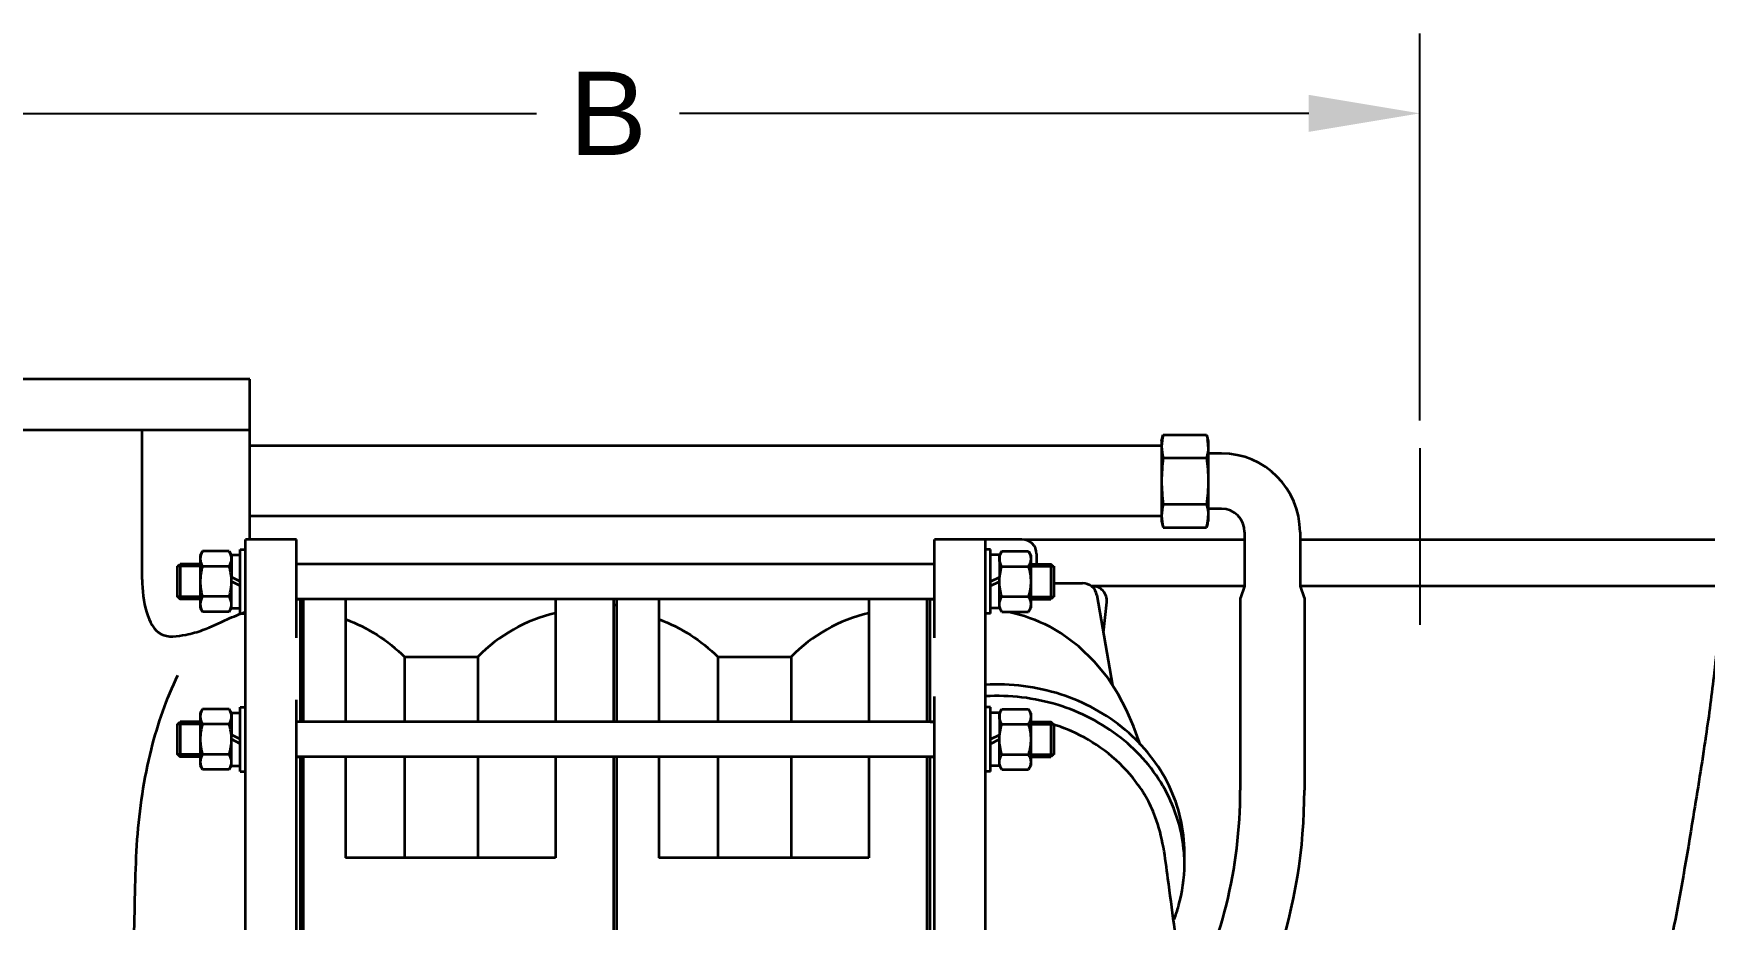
# Model space of a CAD drawing. Header units: inches. Extents: x 62 to 508, y 938 to 1278.
# Drawn here: x 203.86 to 249.01, y 1109.72 to 1133.67 of the extents above; entities that cross this region are included whole.
import ezdxf

# ---------------------------------------------------------------- set-up
doc = ezdxf.new("R2010")
doc.units = ezdxf.units.IN
doc.header["$MEASUREMENT"] = 0
doc.linetypes.add('点画线', pattern=[16, 10, -2, 2, -2])
doc.layers.add('中心线层', color=1, linetype='点画线', lineweight=18)
doc.layers.add('粗实线层', color=7, linetype='Continuous', lineweight=35)
doc.styles.get("Standard").update_dxf_attribs({"font": 'arial.ttf'})
doc.dimstyles.new('STANDARD 2 PLCS', dxfattribs={"dimtxt": 0.125, "dimasz": 0.18, "dimexe": 0.18, "dimexo": 0.0625, "dimgap": 0.09, "dimtad": 0, "dimtih": 1, "dimtoh": 1, "dimzin": 4, "dimdsep": 46, "dimtxsty": 'Standard', "dimcen": 0.09, "dimaunit": 1, "dimadec": 0, "dimazin": 1, "dimtfac": 1, "dimtofl": 0, "dimtmove": 1, "dimatfit": 3, "dimfxl": 1, "dimtolj": 1, "dimtzin": 4, "dimarcsym": 0})

# ---------------------------------------------------------------- blocks, each defined once
blk = doc.blocks.new('CF45排气机壳1#-01')
at = {"layer": '粗实线层'}
for p, q in [((4.56, 327.5), (4.79, 328.35)), ((4.79, 328.35), (10.73, 328.35)), ((10.73, 328.35), (10.96, 327.5)), ((4.56, 326.83), (-26.6, 326.83)), ((4.56, 327.5), (4.56, 316.5)), ((10.96, 327.5), (10.96, 316.5)), ((12.76, 325.8), (10.96, 325.8)), ((4.79, 325.18), (10.73, 325.18)), ((4.79, 318.82), (10.73, 318.82)), ((4.56, 317.17), (-26.6, 317.17)), ((12.76, 318.2), (10.96, 318.2)), ((4.56, 316.5), (4.79, 315.65)), ((4.79, 315.65), (10.73, 315.65)), ((10.73, 315.65), (10.96, 316.5)), ((15.96, 315), (15.96, 307.6)), ((23.56, 315), (23.56, 307.6)), ((-19.6, 303.81), (-19.6, 312.61)), ((-14.13, 314), (-14.13, 313.94)), ((15.96, 307.6), (15.38, 306)), ((23.56, 307.6), (24.14, 306)), ((-27.2, 305.81), (-26.6, 305.81)), ((15.36, 306), (15.36, 279.57)), ((15.38, 306), (15.36, 306)), ((24.16, 306), (24.14, 306)), ((24.16, 306), (24.16, 279.57)), ((-19.6, 282.16), (-19.6, 290.96)), ((-27.2, 288.96), (-26.6, 288.96)), ((-27.2, 284.16), (-26.6, 284.16))]:
    blk.add_line(p, q, dxfattribs=at)
at = {"layer": '粗实线层', "color": 7}
for p, q in [((-26.6, 300.49), (-26.6, 314)), ((-14.6, 314), (-26.6, 314)), ((-19.6, 171), (-19.6, 314)), ((-18.9, 312.61), (-19.6, 312.61)), ((-18.9, 303.81), (-18.9, 312.61)), ((-17.38, 312.37), (-17.7, 311.81)), ((-17.38, 312.37), (-13.72, 312.37)), ((-14.13, 314), (15.96, 314)), ((-13.72, 312.37), (-13.4, 311.81)), ((-12.6, 312), (-12.6, 310.61)), ((23.56, 314), (96.5, 314)), ((-17.7, 311.86), (-18.9, 311.86)), ((-17.7, 311.86), (-17.7, 308.81)), ((-17.38, 310.29), (-13.72, 310.29)), ((-13.4, 311.81), (-13.4, 304.61)), ((-13.4, 310.61), (-10.64, 310.61)), ((-10.64, 310.61), (-10.64, 305.81)), ((-10.24, 310.21), (-10.64, 310.61)), ((-10.24, 310.31), (-10.24, 306.11)), ((-18.9, 308.21), (-17.7, 308.81)), ((-18.9, 307.61), (-17.7, 308.21)), ((-17.7, 308.21), (-17.7, 308.81)), ((-17.7, 304.56), (-17.7, 308.21)), ((-10.24, 308), (-6.29, 308)), ((15.96, 307.6), (-5.1, 307.6)), ((96.5, 307.6), (23.56, 307.6)), ((-27.2, 288.96), (-27.2, 305.81)), ((-17.38, 306.14), (-13.72, 306.14)), ((-13.4, 305.81), (-10.64, 305.81)), ((-13.4, 305.81), (-10.64, 305.81)), ((-10.24, 306.21), (-10.64, 305.81)), ((-4.31, 306.34), (-2.18, 293.96)), ((-3.43, 301.18), (-2.97, 305.39)), ((-18.9, 303.81), (-19.6, 303.81)), ((-17.7, 304.56), (-18.9, 304.56)), ((-17.38, 304.06), (-17.7, 304.61)), ((-17.38, 304.06), (-13.72, 304.06)), ((-13.72, 304.06), (-13.4, 304.61)), ((-26.6, 229.77), (-26.6, 292.43)), ((-18.9, 290.96), (-19.6, 290.96)), ((-18.9, 282.16), (-18.9, 290.96)), ((-17.7, 290.21), (-18.9, 290.21)), ((-17.38, 290.72), (-17.7, 290.16)), ((-17.7, 290.21), (-17.7, 287.16)), ((-17.38, 290.72), (-13.72, 290.72)), ((-13.72, 290.72), (-13.4, 290.16)), ((-13.4, 290.16), (-13.4, 282.96)), ((-18.9, 286.56), (-17.7, 287.16)), ((-17.7, 286.56), (-17.7, 287.16)), ((-17.38, 288.64), (-13.72, 288.64)), ((-13.4, 288.96), (-10.64, 288.96)), ((-10.64, 288.96), (-10.64, 284.16)), ((-10.24, 288.56), (-10.64, 288.96)), ((-10.24, 288.66), (-10.24, 284.46)), ((-18.9, 285.96), (-17.7, 286.56)), ((-17.7, 282.91), (-17.7, 286.56)), ((-17.38, 284.48), (-13.72, 284.48)), ((-10.24, 284.56), (-10.64, 284.16)), ((-27.2, 248.96), (-27.2, 284.16)), ((-18.9, 282.16), (-19.6, 282.16)), ((-17.7, 282.91), (-18.9, 282.91)), ((-17.38, 282.41), (-17.7, 282.96)), ((-17.38, 282.41), (-13.72, 282.41)), ((-13.72, 282.41), (-13.4, 282.96)), ((-13.4, 284.16), (-10.64, 284.16)), ((-13.4, 284.16), (-10.64, 284.16)), ((7.7, 269.42), (7.7, 270.99))]:
    blk.add_line(p, q, dxfattribs=at)
at = {"layer": '粗实线层', "color": 3}
for p, q in [((-13.4, 310.31), (-10.24, 310.31)), ((-13.4, 306.11), (-10.24, 306.11)), ((-13.4, 288.66), (-10.24, 288.66)), ((-13.4, 284.46), (-10.24, 284.46))]:
    blk.add_line(p, q, dxfattribs=at)
at = {"layer": '粗实线层', "color": 7}
for points in [[(-1.4, 292.74), (-2.84, 294.98), (-4.63, 297.19), (-6.78, 299.28), (-9.25, 301.12), (-10.88, 302.07)], [(1.61, 285.84), (1.52, 286.11), (0.71, 288.35), (-0.24, 290.54), (-1.4, 292.74)]]:
    blk.add_lwpolyline(points, dxfattribs=at)
at = {"layer": '粗实线层'}
for centre, radius, start, end in [((4.99, 326.68), 5.98, 6.8691, 9.9191), ((5.65, 326.76), 5.31, 0.0594, 6.8928), ((12.76, 315), 10.8, 0, 90), ((4.99, 317.32), 5.98, 350.0798, 353.1298), ((5.65, 317.24), 5.31, 353.1061, 359.9406), ((12.76, 315), 3.2, 0, 90), ((-50.24, 279.57), 65.6, 332.2818, 0), ((-50.24, 279.57), 74.4, 323.3551, 360)]:
    blk.add_arc(centre, radius, start, end, dxfattribs=at)
at = {"layer": '粗实线层', "color": 7}
for centre, radius, start, end in [((-14.6, 312), 2, 360, 90), ((-6.29, 306), 2, 9.7669, 90), ((-4.96, 305.6), 2, 353.8472, 90), ((-13.07, 269.42), 20.77, 0.0015, 4.331)]:
    blk.add_arc(centre, radius, start, end, dxfattribs=at)
at = {"layer": '粗实线层'}
for points in [[(4.79, 328.35), (4.65, 327.83), (4.56, 327.3), (4.56, 326.76)], [(10.73, 328.35), (10.79, 328.14), (10.84, 327.93), (10.87, 327.71)], [(4.56, 326.76), (4.56, 326.23), (4.65, 325.69), (4.79, 325.18)], [(10.96, 326.76), (10.96, 326.23), (10.87, 325.69), (10.73, 325.18)], [(4.79, 325.18), (4.65, 324.12), (4.56, 323.06), (4.56, 322)], [(10.73, 325.18), (10.87, 324.12), (10.96, 323.06), (10.96, 322)], [(4.56, 322), (4.56, 320.94), (4.65, 319.88), (4.79, 318.82)], [(10.96, 322), (10.96, 320.94), (10.87, 319.88), (10.73, 318.82)], [(4.79, 318.82), (4.65, 318.31), (4.56, 317.77), (4.56, 317.24)], [(10.73, 318.82), (10.87, 318.31), (10.96, 317.77), (10.96, 317.24)], [(4.56, 317.24), (4.56, 316.7), (4.65, 316.17), (4.79, 315.65)], [(10.87, 316.29), (10.84, 316.07), (10.79, 315.86), (10.73, 315.65)]]:
    blk.add_open_spline(points, degree=3, dxfattribs=at)
at = {"layer": '粗实线层', "color": 7}
for points, knots in [([(-17.7, 311.33), (-17.7, 311.51), (-17.63, 311.88), (-17.47, 312.21), (-17.38, 312.37)], [0, 0, 0, 0, 971.952717, 2003.738151, 2003.738151, 2003.738151, 2003.738151]), ([(-13.72, 312.37), (-13.63, 312.21), (-13.47, 311.88), (-13.4, 311.51), (-13.4, 311.33)], [0, 0, 0, 0, 1024.870813, 1990.307983, 1990.307983, 1990.307983, 1990.307983]), ([(-17.38, 310.29), (-17.47, 310.46), (-17.63, 310.79), (-17.7, 311.15), (-17.7, 311.33)], [0, 0, 0, 0, 1028.530057, 1997.414276, 1997.414276, 1997.414276, 1997.414276]), ([(-17.7, 308.21), (-17.7, 308.57), (-17.64, 309.27), (-17.48, 309.95), (-17.38, 310.29)], [0, 0, 0, 0, 993.562116, 1987.539314, 1987.539314, 1987.539314, 1987.539314]), ([(-13.4, 311.33), (-13.4, 311.15), (-13.47, 310.79), (-13.63, 310.46), (-13.72, 310.29)], [0, 0, 0, 0, 962.367338, 1983.977322, 1983.977322, 1983.977322, 1983.977322]), ([(-13.72, 310.29), (-13.62, 309.95), (-13.46, 309.27), (-13.4, 308.57), (-13.4, 308.21)], [0, 0, 0, 0, 987.33478, 1974.257176, 1974.257176, 1974.257176, 1974.257176]), ([(-17.38, 306.14), (-17.48, 306.47), (-17.64, 307.16), (-17.7, 307.86), (-17.7, 308.21)], [0, 0, 0, 0, 987.560375, 1974.70828, 1974.70828, 1974.70828, 1974.70828]), ([(-13.4, 308.21), (-13.4, 307.86), (-13.46, 307.16), (-13.62, 306.47), (-13.72, 306.14)], [0, 0, 0, 0, 980.506662, 1961.422958, 1961.422958, 1961.422958, 1961.422958]), ([(-17.7, 305.1), (-17.7, 305.27), (-17.63, 305.64), (-17.47, 305.97), (-17.38, 306.14)], [0, 0, 0, 0, 953.090921, 1964.856997, 1964.856997, 1964.856997, 1964.856997]), ([(-17.38, 304.06), (-17.47, 304.22), (-17.63, 304.55), (-17.7, 304.92), (-17.7, 305.1)], [0, 0, 0, 0, 1008.509849, 1958.533317, 1958.533317, 1958.533317, 1958.533317]), ([(-13.72, 306.14), (-13.63, 305.97), (-13.47, 305.64), (-13.4, 305.27), (-13.4, 305.1)], [0, 0, 0, 0, 1004.84177, 1951.409873, 1951.409873, 1951.409873, 1951.409873]), ([(-13.4, 305.1), (-13.4, 304.92), (-13.47, 304.55), (-13.63, 304.22), (-13.72, 304.06)], [0, 0, 0, 0, 943.497331, 1945.079213, 1945.079213, 1945.079213, 1945.079213]), ([(7.7, 270.99), (7.7, 274.13), (6.19, 280.59), (-0.08, 288.44), (-9.16, 293.37), (-16.14, 294.24), (-19.6, 294.05)], [0, 0, 0, 0, 751.147792, 1527.474816, 2337.014507, 3167.08817, 3167.08817, 3167.08817, 3167.08817]), ([(7.64, 270.98), (7.41, 273.99), (6.02, 278.54), (2.48, 283.61), (-2.16, 288.05), (-9.6, 291.87), (-16.28, 292.66), (-19.6, 292.47)], [0, 0, 0, 0, 878.512352, 1330.679288, 1792.22033, 2738.193474, 3706.178914, 3706.178914, 3706.178914, 3706.178914]), ([(-17.7, 289.68), (-17.7, 289.86), (-17.63, 290.23), (-17.47, 290.56), (-17.38, 290.72)], [0, 0, 0, 0, 906.469779, 1868.741193, 1868.741193, 1868.741193, 1868.741193]), ([(-17.38, 288.64), (-17.47, 288.8), (-17.63, 289.14), (-17.7, 289.5), (-17.7, 289.68)], [0, 0, 0, 0, 959.016341, 1862.418037, 1862.418037, 1862.418037, 1862.418037]), ([(-13.72, 290.72), (-13.63, 290.56), (-13.47, 290.23), (-13.4, 289.86), (-13.4, 289.68)], [0, 0, 0, 0, 955.324861, 1855.249142, 1855.249142, 1855.249142, 1855.249142]), ([(-13.4, 289.68), (-13.4, 289.5), (-13.47, 289.14), (-13.63, 288.8), (-13.72, 288.64)], [0, 0, 0, 0, 896.854387, 1848.918489, 1848.918489, 1848.918489, 1848.918489]), ([(-17.7, 286.56), (-17.7, 286.91), (-17.64, 287.62), (-17.48, 288.3), (-17.38, 288.64)], [0, 0, 0, 0, 926.081461, 1852.549813, 1852.549813, 1852.549813, 1852.549813]), ([(-13.72, 288.64), (-13.62, 288.3), (-13.46, 287.62), (-13.4, 286.91), (-13.4, 286.56)], [0, 0, 0, 0, 919.794708, 1839.205242, 1839.205242, 1839.205242, 1839.205242]), ([(-17.38, 284.48), (-17.48, 284.82), (-17.64, 285.51), (-17.7, 286.21), (-17.7, 286.56)], [0, 0, 0, 0, 920.052356, 1839.720437, 1839.720437, 1839.720437, 1839.720437]), ([(-17.7, 283.45), (-17.7, 283.62), (-17.63, 283.99), (-17.47, 284.32), (-17.38, 284.48)], [0, 0, 0, 0, 887.611346, 1829.866727, 1829.866727, 1829.866727, 1829.866727]), ([(-13.4, 286.56), (-13.4, 286.21), (-13.46, 285.51), (-13.62, 284.82), (-13.72, 284.48)], [0, 0, 0, 0, 912.995295, 1826.37202, 1826.37202, 1826.37202, 1826.37202]), ([(-13.72, 284.48), (-13.63, 284.32), (-13.47, 283.99), (-13.4, 283.62), (-13.4, 283.45)], [0, 0, 0, 0, 935.297898, 1816.355178, 1816.355178, 1816.355178, 1816.355178]), ([(-17.38, 282.41), (-17.47, 282.57), (-17.63, 282.9), (-17.7, 283.27), (-17.7, 283.45)], [0, 0, 0, 0, 938.999549, 1823.543818, 1823.543818, 1823.543818, 1823.543818]), ([(-13.4, 283.45), (-13.4, 283.27), (-13.47, 282.9), (-13.63, 282.57), (-13.72, 282.41)], [0, 0, 0, 0, 877.986517, 1810.024541, 1810.024541, 1810.024541, 1810.024541]), ([(6.28, 261.84), (6.51, 262.44), (7.33, 264.89), (7.7, 267.49), (7.7, 269.42)], [0, 0, 0, 0, 410.47304, 1629.313432, 1629.313432, 1629.313432, 1629.313432])]:
    blk.add_open_spline(points, degree=3, knots=knots, dxfattribs=at)
at = {"layer": '粗实线层'}
for points, knots in [([(81.67, 307.6), (81.61, 307.11), (81.37, 304.92), (80.91, 300.96), (80.32, 294.56), (79.17, 286.18), (77.27, 274.26), (74.95, 260.51), (72.06, 248.12), (69.38, 238.17), (66.04, 226.36), (61.56, 212.28), (57.67, 199.99), (55.3, 191.08), (53.92, 186.39), (53.05, 182.71), (52.9, 182.04)], [0, 0, 0, 0, 94.280715, 424.202016, 767.744912, 1332.126794, 2053.135591, 3092.831389, 4016.079507, 4501.353264, 5077.413874, 6380.340334, 7346.887621, 7558.916783, 8156.055578, 8287.825276, 8287.825276, 8287.825276, 8287.825276]), ([(10.58, 224.98), (10.3, 227.53), (9.19, 237.52), (7.61, 251.71), (5.58, 266.09), (4.46, 275.27), (1, 281.23), (-3.08, 285.14), (-7.08, 287.47), (-9.67, 288.41), (-10.64, 288.7)], [0, 0, 0, 0, 590.397189, 2315.672388, 3285.095723, 3950.440211, 4417.749609, 4840.380427, 5241.266047, 5473.878338, 5473.878338, 5473.878338, 5473.878338])]:
    blk.add_open_spline(points, degree=3, knots=knots, dxfattribs=at)
at = {"layer": '粗实线层', "color": 7}
blk.add_open_spline([(-16.36, 304.06), (-14.46, 303.65), (-12.59, 302.98), (-10.88, 302.07)], degree=3, dxfattribs=at)
blk = doc.blocks.new('CF45进气机壳1#-01_1')
at = {"layer": '粗实线层'}
for p, q in [((-28.36, 336), (94.64, 336)), ((-28.36, 314), (-28.36, 336)), ((-28.36, 329), (94.64, 329)), ((-13.58, 308.51), (-13.58, 329)), ((-34.76, 326.83), (-28.36, 326.83)), ((-34.76, 317.17), (-28.36, 317.17)), ((-34.76, 300.49), (-34.76, 314)), ((-34.76, 314), (-27.76, 314)), ((-27.76, 194.53), (-27.76, 314)), ((-27.76, 303.81), (-27.76, 312.61)), ((-34.76, 305.81), (-35.36, 305.81)), ((-35.36, 305.81), (-35.36, 288.96)), ((-34.76, 229.77), (-34.76, 292)), ((-27.76, 282.16), (-27.76, 290.96)), ((-35.36, 288.96), (-34.76, 288.96)), ((-34.76, 284.16), (-35.36, 284.16)), ((-35.36, 284.16), (-35.36, 248.96))]:
    blk.add_line(p, q, dxfattribs=at)
at = {"layer": '粗实线层', "color": 7}
for p, q in [((-27.06, 312.61), (-27.76, 312.61)), ((-27.06, 303.81), (-27.06, 312.61)), ((-25.54, 312.37), (-25.86, 311.81)), ((-25.54, 312.37), (-21.88, 312.37)), ((-21.88, 312.37), (-21.56, 311.81)), ((-25.86, 311.86), (-27.06, 311.86)), ((-25.86, 311.86), (-25.86, 308.81)), ((-25.54, 310.29), (-21.88, 310.29)), ((-21.56, 311.81), (-21.56, 304.61)), ((-21.56, 310.61), (-18.8, 310.61)), ((-18.8, 310.61), (-18.8, 305.81)), ((-18.4, 310.21), (-18.8, 310.61)), ((-18.4, 310.31), (-18.4, 306.11)), ((-27.06, 308.21), (-25.86, 308.81)), ((-27.06, 307.61), (-25.86, 308.21)), ((-25.86, 308.21), (-25.86, 308.81)), ((-25.86, 304.56), (-25.86, 308.21)), ((-25.54, 306.14), (-21.88, 306.14)), ((-21.56, 305.81), (-18.8, 305.81)), ((-21.56, 305.81), (-18.8, 305.81)), ((-18.4, 306.21), (-18.8, 305.81)), ((-27.06, 303.81), (-27.76, 303.81)), ((-25.86, 304.56), (-27.06, 304.56)), ((-25.54, 304.06), (-25.86, 304.61)), ((-25.54, 304.06), (-21.88, 304.06)), ((-21.88, 304.06), (-21.56, 304.61)), ((-27.06, 290.96), (-27.76, 290.96)), ((-27.06, 282.16), (-27.06, 290.96)), ((-25.86, 290.21), (-27.06, 290.21)), ((-25.54, 290.72), (-25.86, 290.16)), ((-25.86, 290.21), (-25.86, 287.16)), ((-25.54, 290.72), (-21.88, 290.72)), ((-21.88, 290.72), (-21.56, 290.16)), ((-21.56, 290.16), (-21.56, 282.96)), ((-27.06, 286.56), (-25.86, 287.16)), ((-25.86, 286.56), (-25.86, 287.16)), ((-25.54, 288.64), (-21.88, 288.64)), ((-21.56, 288.96), (-18.8, 288.96)), ((-18.8, 288.96), (-18.8, 284.16)), ((-18.4, 288.56), (-18.8, 288.96)), ((-18.4, 288.66), (-18.4, 284.46)), ((-27.06, 285.96), (-25.86, 286.56)), ((-25.86, 282.91), (-25.86, 286.56)), ((-25.54, 284.48), (-21.88, 284.48)), ((-18.4, 284.56), (-18.8, 284.16)), ((-27.06, 282.16), (-27.76, 282.16)), ((-25.86, 282.91), (-27.06, 282.91)), ((-25.54, 282.41), (-25.86, 282.96)), ((-25.54, 282.41), (-21.88, 282.41)), ((-21.88, 282.41), (-21.56, 282.96)), ((-21.56, 284.16), (-18.8, 284.16)), ((-21.56, 284.16), (-18.8, 284.16))]:
    blk.add_line(p, q, dxfattribs=at)
at = {"layer": '粗实线层', "color": 3}
for p, q in [((-21.56, 310.31), (-18.4, 310.31)), ((-21.56, 306.11), (-18.4, 306.11)), ((-21.56, 288.66), (-18.4, 288.66)), ((-21.56, 284.46), (-18.4, 284.46))]:
    blk.add_line(p, q, dxfattribs=at)
at = {"layer": '粗实线层', "color": 7}
for points, knots in [([(-25.86, 311.33), (-25.86, 311.51), (-25.79, 311.88), (-25.63, 312.21), (-25.54, 312.37)], [0, 0, 0, 0, 985.489292, 2031.644604, 2031.644604, 2031.644604, 2031.644604]), ([(-21.88, 312.37), (-21.79, 312.21), (-21.63, 311.88), (-21.56, 311.51), (-21.56, 311.33)], [0, 0, 0, 0, 1039.025182, 2017.79589, 2017.79589, 2017.79589, 2017.79589]), ([(-25.54, 310.29), (-25.63, 310.46), (-25.79, 310.79), (-25.86, 311.15), (-25.86, 311.33)], [0, 0, 0, 0, 1042.902734, 2025.326139, 2025.326139, 2025.326139, 2025.326139]), ([(-25.86, 308.21), (-25.86, 308.57), (-25.8, 309.27), (-25.64, 309.95), (-25.54, 310.29)], [0, 0, 0, 0, 1007.535337, 2015.491593, 2015.491593, 2015.491593, 2015.491593]), ([(-21.56, 311.33), (-21.56, 311.15), (-21.63, 310.79), (-21.79, 310.46), (-21.88, 310.29)], [0, 0, 0, 0, 975.701425, 2011.466333, 2011.466333, 2011.466333, 2011.466333]), ([(-21.88, 310.29), (-21.78, 309.95), (-21.62, 309.27), (-21.56, 308.57), (-21.56, 308.21)], [0, 0, 0, 0, 1001.108864, 2001.799591, 2001.799591, 2001.799591, 2001.799591]), ([(-25.54, 306.14), (-25.64, 306.47), (-25.8, 307.16), (-25.86, 307.86), (-25.86, 308.21)], [0, 0, 0, 0, 1001.54544, 2002.672569, 2002.672569, 2002.672569, 2002.672569]), ([(-21.56, 308.21), (-21.56, 307.86), (-21.62, 307.16), (-21.78, 306.47), (-21.88, 306.14)], [0, 0, 0, 0, 994.279723, 1988.974834, 1988.974834, 1988.974834, 1988.974834]), ([(-25.86, 305.1), (-25.86, 305.27), (-25.79, 305.64), (-25.63, 305.97), (-25.54, 306.14)], [0, 0, 0, 0, 966.650299, 1992.81051, 1992.81051, 1992.81051, 1992.81051]), ([(-25.54, 304.06), (-25.63, 304.22), (-25.79, 304.55), (-25.86, 304.92), (-25.86, 305.1)], [0, 0, 0, 0, 1022.906904, 1986.4925, 1986.4925, 1986.4925, 1986.4925]), ([(-21.88, 306.14), (-21.79, 305.97), (-21.63, 305.64), (-21.56, 305.27), (-21.56, 305.1)], [0, 0, 0, 0, 1019.016418, 1978.93714, 1978.93714, 1978.93714, 1978.93714]), ([(-21.56, 305.1), (-21.56, 304.92), (-21.63, 304.55), (-21.79, 304.22), (-21.88, 304.06)], [0, 0, 0, 0, 956.850561, 1972.607738, 1972.607738, 1972.607738, 1972.607738]), ([(-25.86, 289.68), (-25.86, 289.86), (-25.79, 290.23), (-25.63, 290.56), (-25.54, 290.72)], [0, 0, 0, 0, 920.089585, 1896.81923, 1896.81923, 1896.81923, 1896.81923]), ([(-25.54, 288.64), (-25.63, 288.8), (-25.79, 289.14), (-25.86, 289.5), (-25.86, 289.68)], [0, 0, 0, 0, 973.477876, 1890.502464, 1890.502464, 1890.502464, 1890.502464]), ([(-21.88, 290.72), (-21.79, 290.56), (-21.63, 290.23), (-21.56, 289.86), (-21.56, 289.68)], [0, 0, 0, 0, 969.553166, 1882.880635, 1882.880635, 1882.880635, 1882.880635]), ([(-21.56, 289.68), (-21.56, 289.5), (-21.63, 289.14), (-21.79, 288.8), (-21.88, 288.64)], [0, 0, 0, 0, 910.258407, 1876.551672, 1876.551672, 1876.551672, 1876.551672]), ([(-25.86, 286.56), (-25.86, 286.91), (-25.8, 287.62), (-25.64, 288.3), (-25.54, 288.64)], [0, 0, 0, 0, 940.142809, 1880.678383, 1880.678383, 1880.678383, 1880.678383]), ([(-21.88, 288.64), (-21.78, 288.3), (-21.62, 287.62), (-21.56, 286.91), (-21.56, 286.56)], [0, 0, 0, 0, 933.643149, 1866.896339, 1866.896339, 1866.896339, 1866.896339]), ([(-25.54, 284.48), (-25.64, 284.82), (-25.8, 285.51), (-25.86, 286.21), (-25.86, 286.56)], [0, 0, 0, 0, 934.126627, 1867.863102, 1867.863102, 1867.863102, 1867.863102]), ([(-25.86, 283.45), (-25.86, 283.62), (-25.79, 283.99), (-25.63, 284.32), (-25.54, 284.48)], [0, 0, 0, 0, 901.257313, 1857.998747, 1857.998747, 1857.998747, 1857.998747]), ([(-21.56, 286.56), (-21.56, 286.21), (-21.62, 285.51), (-21.78, 284.82), (-21.88, 284.48)], [0, 0, 0, 0, 926.843547, 1854.074309, 1854.074309, 1854.074309, 1854.074309]), ([(-21.88, 284.48), (-21.79, 284.32), (-21.63, 283.99), (-21.56, 283.62), (-21.56, 283.45)], [0, 0, 0, 0, 949.549498, 1844.031887, 1844.031887, 1844.031887, 1844.031887]), ([(-25.54, 282.41), (-25.63, 282.57), (-25.79, 282.9), (-25.86, 283.27), (-25.86, 283.45)], [0, 0, 0, 0, 953.489061, 1851.682553, 1851.682553, 1851.682553, 1851.682553]), ([(-21.56, 283.45), (-21.56, 283.27), (-21.63, 282.9), (-21.79, 282.57), (-21.88, 282.41)], [0, 0, 0, 0, 891.412543, 1837.70314, 1837.70314, 1837.70314, 1837.70314])]:
    blk.add_open_spline(points, degree=3, knots=knots, dxfattribs=at)
at = {"layer": '粗实线层'}
for points, knots in [([(-13.58, 308.51), (-13.62, 307), (-13.82, 304.35), (-15.79, 300.32), (-19.35, 300.8), (-22.33, 301.61), (-24.98, 302.94), (-26.93, 303.74), (-27.76, 304.06)], [0, 0, 0, 0, 1128.768731, 1992.78234, 2828.304428, 3420.818835, 4320.58562, 4972.780893, 4972.780893, 4972.780893, 4972.780893]), ([(77.59, 299.68), (77.5, 299.18), (77.02, 296.79), (75.56, 290.64), (73.55, 282.21), (71.04, 272.05), (68.44, 258.95), (64.39, 237.69), (59.54, 209.19), (55.34, 176.66), (52.45, 147.96), (50.15, 125.92), (47.64, 111.48), (43.78, 101.12), (38.13, 93.01), (30.95, 88.78), (25.2, 87.59), (19.64, 87.57), (13.21, 87.6), (5.32, 87.6), (-0.78, 87.66), (-5.78, 87.58), (-8.09, 85.55), (-8.89, 82.62), (-9.24, 78.54), (-9.81, 73.93), (-10.32, 68.25), (-10.45, 63.06), (-11.38, 57.4), (-13.43, 53.55), (-15.06, 51.57), (-15.67, 50.91)], [0, 0, 0, 0, 95.68493, 454.340786, 1179.984578, 1714.986454, 2408.726252, 3672.602713, 5757.94742, 7806.398301, 9797.888106, 11143.20824, 11947.535364, 12525.126954, 13199.645839, 13749.03194, 14033.345158, 14286.921047, 14784.054864, 15237.290212, 15755.33091, 15935.922875, 16150.328951, 16267.165708, 16497.198824, 16914.204801, 17135.484377, 17561.243286, 17884.914858, 18196.233841, 18362.280407, 18362.280407, 18362.280407, 18362.280407]), ([(-12.1, 243.55), (-12.19, 248.84), (-12.45, 256.44), (-12.63, 266.2), (-12.92, 274.84), (-14.35, 284.72), (-16.95, 292.12), (-18.48, 295.36)], [0, 0, 0, 0, 1083.930652, 1557.910627, 1998.667103, 2856.080657, 3591.395241, 3591.395241, 3591.395241, 3591.395241])]:
    blk.add_open_spline(points, degree=3, knots=knots, dxfattribs=at)
blk = doc.blocks.new('CF45中间机壳-01_1')
at = {"layer": '粗实线层'}
for p, q in [((44, 300.64), (-0.6, 300.64)), ((44, 290.98), (-0.6, 290.98)), ((44, 284.43), (-0.6, 284.43)), ((44, 279.63), (-0.6, 279.63)), ((0, 262.78), (0, 279.63)), ((0, 278.81), (0.4, 278.81)), ((0.4, 262.78), (0.4, 279.63)), ((6.16, 279.63), (6.16, 262.78)), ((34.96, 279.63), (34.96, 262.78)), ((43, 262.78), (43, 279.63)), ((14.27, 271.68), (14.27, 262.78)), ((14.27, 271.68), (24.31, 271.68)), ((24.31, 271.68), (24.31, 262.78)), ((44, 262.78), (-0.6, 262.78)), ((44, 257.98), (-0.6, 257.98)), ((0, 222.77), (0, 257.98)), ((0.4, 222.77), (0.4, 257.98)), ((6.16, 257.98), (6.16, 244.09)), ((14.27, 257.98), (14.27, 244.09)), ((24.31, 257.98), (24.31, 244.09)), ((34.96, 257.98), (34.96, 244.09)), ((43, 222.77), (43, 257.98)), ((34.96, 244.09), (6.16, 244.09))]:
    blk.add_line(p, q, dxfattribs=at)
blk.add_arc((39.8, 256.64), 21.59, 102.9634, 135.866, dxfattribs=at)
blk.add_open_spline([(6.16, 276.84), (9.17, 275.74), (12, 273.94), (14.27, 271.68)], degree=3, dxfattribs=at)
blk = doc.blocks.new('L18 blower side view')
at = {"color": 1, "linetype": 'Continuous'}
blk.add_line((62.782, 31.599), (62.782, 26.82), dxfattribs=at)
at = {"layer": '中心线层', "xscale": -0.19684695, "yscale": 0.19684695, "zscale": 0.19684695}
blk.add_blockref('CF45进气机壳1#-01_1', (25.59, -32.677), dxfattribs=at)
at = {"layer": '粗实线层', "xscale": 0.19684695, "yscale": 0.19684695, "zscale": 0.19684695}
for name, p in [('CF45中间机壳-01_1', (32.548, -27.522)), ('CF45中间机壳-01_1', (41.013, -27.522)), ('CF45排气机壳1#-01', (54.91, -32.677))]:
    blk.add_blockref(name, p, dxfattribs=at)
blk = doc.blocks.new('*D28')
at = {"color": 0, "lineweight": -2, "transparency": 16777216}
for p, q in [((197.596, 1125.867), (197.596, 1133.666)), ((241.312, 1123.211), (241.312, 1133.666)), ((200.596, 1131.506), (217.452, 1131.506)), ((238.312, 1131.506), (221.311, 1131.506))]:
    blk.add_line(p, q, dxfattribs=at)
at = {"color": 0, "transparency": 16777216}
for points in [[(200.596, 1132.006), (200.596, 1131.006), (197.596, 1131.506)], [(238.312, 1132.006), (238.312, 1131.006), (241.312, 1131.506)]]:
    blk.add_solid(points, dxfattribs=at)
at = {"layer": 'Defpoints', "color": 0, "transparency": 16777216}
for p in [(241.312, 1131.506), (197.596, 1125.117), (241.312, 1122.461)]:
    blk.add_point(p, dxfattribs=at)
at = {"color": 0, "transparency": 16777216, "insert": (219.382, 1131.506), "char_height": 2.25, "attachment_point": 5}
blk.add_mtext('\\A1;B', dxfattribs=at)

msp = doc.modelspace()

# ---------------------------------------------------------------- block references
msp.add_blockref('L18 blower side view', (178.529, 1090.862))

# ---------------------------------------------------------------- next in the draw order: dimensions: what is measured, and where the dimension line sits
dim = msp.add_linear_dim(base=(241.312, 1131.506), p1=(197.596, 1125.117), p2=(241.312, 1122.461), text='B', dimstyle='STANDARD 2 PLCS', override={"dimscale": 12, "dimtxt": 0.1875, "dimasz": 0.25, "dimpost": '\\X', "dimtmove": 0})
dim.commit()
dim.dimension.update_dxf_attribs({"geometry": '*D28', "text_midpoint": (219.382, 1131.506), "dimtype": 160})

doc.saveas('drawing.dxf')
